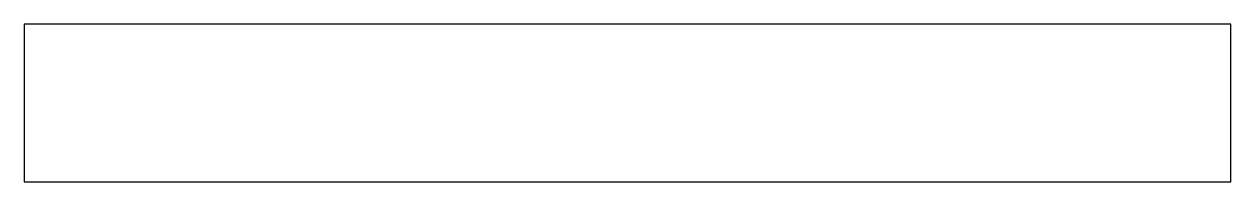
# Model space of a CAD drawing. Header units: millimetres. Extents: x -145 to 145, y -19 to 19.
import ezdxf

# ---------------------------------------------------------------- set-up
doc = ezdxf.new("R2010")
doc.units = ezdxf.units.MM

msp = doc.modelspace()

# ---------------------------------------------------------------- linework, layer by layer
msp.add_lwpolyline([(-145, -19), (145, -19), (145, 19), (-145, 19)], close=True)

doc.saveas('drawing.dxf')
